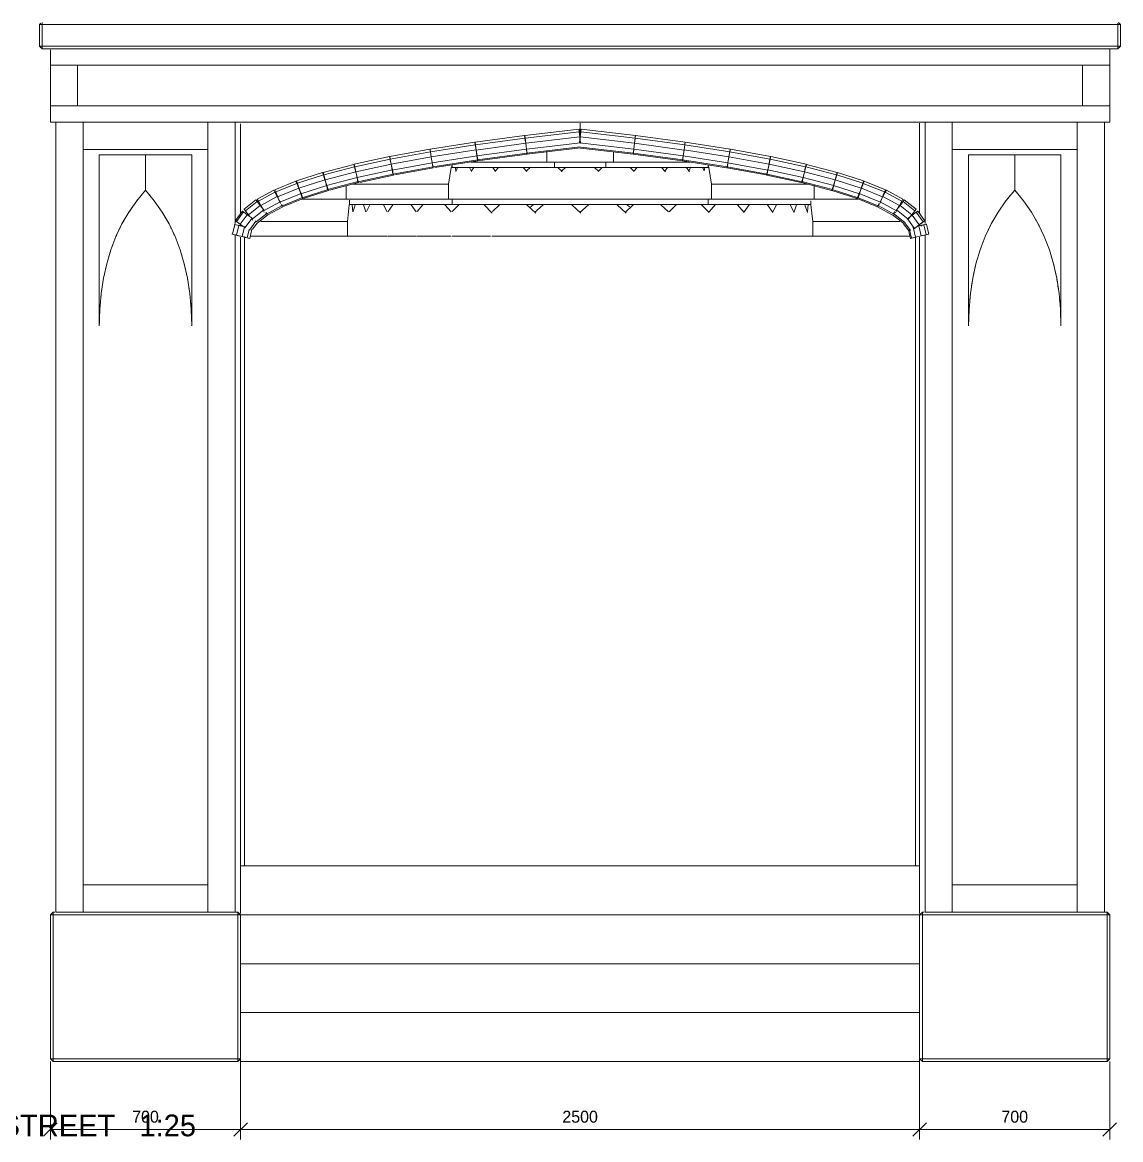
# Model space of a CAD drawing. Header units: metres. Extents: x 10 to 831, y 10 to 584.
# Drawn here: x 97.9 to 259.6, y 252.5 to 417 of the extents above; entities that cross this region are included whole.
import ezdxf
from ezdxf.enums import TextEntityAlignment as Align

# ---------------------------------------------------------------- set-up
doc = ezdxf.new("R2010")
doc.units = ezdxf.units.M
for name, color, linetype, lineweight in [('DIM', 1, 'Continuous', 13), ('TXT', 7, 'Continuous', 18), ('VIS', 8, 'Continuous', 13)]:
    doc.layers.add(name, color=color, linetype=linetype, lineweight=lineweight)

msp = doc.modelspace()

# ---------------------------------------------------------------- linework, layer by layer
at = {"layer": 'DIM'}
for p, q in [((102, 264), (102, 252.5)), ((130, 264), (130, 252.5)), ((130, 264), (130, 252.5)), ((230, 264), (230, 252.5)), ((230, 264), (230, 252.5)), ((258, 264), (258, 252.5)), ((101, 253), (103, 255)), ((102, 254), (130, 254)), ((129, 253), (131, 255)), ((129, 253), (131, 255)), ((130, 254), (230, 254)), ((229, 253), (231, 255)), ((229, 253), (231, 255)), ((230, 254), (258, 254)), ((257, 253), (259, 255))]:
    msp.add_line(p, q, dxfattribs=at)
at = {"layer": 'VIS'}
for p, q in [((100.6, 416.92), (100.4, 416.72)), ((100.4, 416.72), (100.8, 416.72)), ((100.4, 416.72), (100.4, 413.52)), ((100.8, 416.72), (100.8, 417.02)), ((100.8, 416.72), (259.2, 416.72)), ((100.8, 413.52), (100.8, 416.72)), ((259.2, 416.92), (259.2, 416.72)), ((259.2, 416.72), (259.6, 416.72)), ((259.2, 416.72), (259.2, 413.52)), ((259.6, 416.72), (259.3, 417.02)), ((259.4, 416.92), (259.6, 416.72)), ((259.6, 416.72), (259.5, 416.72)), ((259.6, 416.72), (259.6, 416.72)), ((259.6, 413.52), (259.6, 416.72)), ((259.6, 416.72), (259.6, 413.52)), ((100.8, 413.52), (100.4, 413.52)), ((100.4, 413.52), (100.8, 413.12)), ((100.4, 413.52), (100.4, 413.52)), ((100.8, 413.12), (100.8, 413.52)), ((259.2, 413.52), (100.8, 413.52)), ((100.8, 413.12), (259.2, 413.12)), ((102, 410.72), (102, 412.9868)), ((258, 402.32), (258, 412.9972)), ((258, 402.32), (258, 412.9972)), ((258, 410.72), (258, 412.9868)), ((258, 410.72), (258, 412.9868)), ((259.2, 413.12), (259.6, 413.52)), ((259.6, 413.52), (259.2, 413.52)), ((259.2, 413.52), (259.2, 413.12)), ((259.2, 413.12), (259.2, 413.12)), ((259.6, 413.52), (259.3, 413.22)), ((259.6, 413.52), (259.6, 413.52)), ((258, 410.72), (102, 410.72)), ((102, 410.72), (102, 410.72)), ((102, 410.72), (106, 410.72)), ((102, 404.72), (102, 410.72)), ((106, 410.72), (254, 410.72)), ((106, 404.72), (106, 410.72)), ((106, 410.72), (106, 410.72)), ((106, 404.72), (106, 410.72)), ((254, 410.72), (254, 410.72)), ((254, 404.72), (254, 410.72)), ((254, 410.72), (258, 410.72)), ((254, 404.72), (254, 410.72)), ((258, 410.72), (257.8752, 410.72)), ((258, 410.72), (258, 410.72)), ((258, 410.72), (258, 410.72)), ((258, 404.72), (258, 410.72)), ((258, 404.72), (258, 410.72)), ((102, 404.72), (258, 404.72)), ((102, 402.32), (102, 404.72)), ((106, 404.72), (102, 404.72)), ((102, 404.72), (102, 404.72)), ((254, 404.72), (106, 404.72)), ((106, 404.72), (106, 404.72)), ((258, 404.72), (254, 404.72)), ((254, 404.72), (254, 404.72)), ((258, 404.72), (257.8804, 404.72)), ((258, 404.72), (258, 404.72)), ((258, 402.32), (258, 404.72)), ((258, 402.32), (258, 404.72)), ((258, 404.72), (258, 404.72)), ((258, 402.32), (102, 402.32)), ((102, 402.32), (102, 402.32)), ((102.8, 286), (102.8, 402.2)), ((106.8, 286), (106.8, 402.2)), ((106.8, 398.32), (106.8, 402.1952)), ((125.2, 286), (125.2, 402.2)), ((125.2, 398.32), (125.2, 402.1952)), ((129.2, 387.4196), (129.2, 402.2)), ((129.2, 387.4196), (129.2, 402.2)), ((129.2, 387.4196), (129.2, 402.2)), ((129.2, 387.4196), (129.2, 402.2)), ((130, 402.0764), (130, 388.8068)), ((180, 400.1868), (180, 402.1868)), ((180, 402.0532), (180, 400.0532)), ((230, 388.9288), (230, 402.1984)), ((230, 388.9288), (230, 402.1984)), ((230, 388.9288), (230, 402.1984)), ((230, 402.0764), (230, 388.8068)), ((230.8, 387.4196), (230.8, 402.2)), ((234.8, 286), (234.8, 402.2)), ((234.8, 398.32), (234.8, 402.1952)), ((253.2, 286), (253.2, 402.2)), ((253.2, 398.32), (253.2, 402.1952)), ((257.2, 286.2404), (257.2, 402.2)), ((257.2, 286.2404), (257.2, 402.2)), ((257.2, 286), (257.2, 402.2)), ((257.2, 286.2404), (257.2, 402.2)), ((258, 402.32), (257.8804, 402.32)), ((258, 402.32), (258, 402.32)), ((258, 402.32), (258, 402.32)), ((164.5372, 399.3712), (171.8288, 400.3552)), ((171.8808, 399.9696), (164.5892, 398.9856)), ((171.8288, 400.3552), (171.8808, 399.9696)), ((171.8804, 399.9728), (171.8288, 400.3552)), ((171.8528, 400.358), (179.8388, 401.294)), ((171.8984, 399.9704), (171.8528, 400.358)), ((171.8528, 400.358), (171.8608, 400.2896)), ((171.8808, 399.9696), (171.9836, 399.2072)), ((179.8844, 400.9064), (171.8984, 399.9704)), ((171.988, 399.2064), (171.8984, 399.9704)), ((171.988, 399.2064), (179.974, 400.1424)), ((179.8388, 401.294), (179.8844, 400.9064)), ((179.974, 400.1424), (179.8388, 401.294)), ((179.8652, 401.0716), (179.8388, 401.294)), ((179.8844, 400.9064), (179.974, 400.1424)), ((179.9172, 400.6272), (179.904, 400.7384)), ((179.9264, 399.2928), (180.026, 400.1424)), ((179.974, 400.1424), (180.0736, 399.2928)), ((180.026, 400.1424), (180.0156, 400.0536)), ((180.026, 400.1424), (180.1156, 400.9064)), ((180.026, 400.1424), (188.012, 399.2064)), ((180.0316, 400.1892), (180.042, 400.2788)), ((180.09, 400.6868), (180.1156, 400.9064)), ((180.0904, 400.692), (180.1156, 400.9064)), ((180.0944, 400.7272), (180.1156, 400.9064)), ((180.1156, 400.9064), (180.1612, 401.294)), ((188.1016, 399.9704), (180.1156, 400.9064)), ((180.1612, 401.294), (180.1584, 401.2712)), ((180.1612, 401.294), (188.1472, 400.358)), ((188.1016, 399.9704), (188.012, 399.2064)), ((188.016, 399.2072), (188.1192, 399.9696)), ((188.0896, 399.7496), (188.0968, 399.8048)), ((188.1472, 400.358), (188.1016, 399.9704)), ((188.1192, 399.9696), (188.1712, 400.3552)), ((195.4108, 398.9856), (188.1192, 399.9696)), ((188.1264, 400.1808), (188.1472, 400.358)), ((188.1324, 400.2336), (188.1472, 400.358)), ((188.1416, 400.3124), (188.1472, 400.358)), ((188.1712, 400.3552), (188.168, 400.3324)), ((188.1712, 400.3552), (195.4628, 399.3712)), ((125.2, 398.32), (106.8, 398.32)), ((106.8, 398.32), (106.8, 398.32)), ((106.8, 290.24), (106.8, 398.2)), ((151.9732, 397.25), (157.8756, 398.33)), ((157.8756, 398.33), (157.9452, 397.9496)), ((157.8844, 398.2832), (157.8756, 398.33)), ((157.9112, 398.3356), (164.5084, 399.3676)), ((157.9712, 397.952), (157.9112, 398.3356)), ((157.9112, 398.3356), (157.9148, 398.3124)), ((157.9112, 398.3356), (157.9856, 397.8592)), ((164.5684, 398.984), (157.9712, 397.952)), ((158.0896, 397.1928), (164.6872, 398.2248)), ((164.5084, 399.3676), (164.5684, 398.984)), ((164.5892, 398.9856), (164.5372, 399.3712)), ((164.5372, 399.3712), (164.5464, 399.3024)), ((164.5684, 398.984), (164.6872, 398.2248)), ((164.692, 398.2232), (164.5892, 398.9856)), ((164.6872, 398.2248), (164.8192, 397.3796)), ((164.692, 398.2232), (171.9836, 399.2072)), ((164.8064, 397.3756), (164.692, 398.2232)), ((164.8064, 397.3756), (172.098, 398.3596)), ((171.9836, 399.2072), (171.9192, 399.6856)), ((171.9836, 399.2072), (172.098, 398.3596)), ((172.0872, 398.3568), (171.988, 399.2064)), ((172.0872, 398.3568), (180.0736, 399.2928)), ((172.1588, 397.7472), (172.0872, 398.3568)), ((172.098, 398.3596), (172.1804, 397.7508)), ((172.1588, 397.7472), (180.024, 398.6692)), ((172.1748, 397.61), (180.04, 398.5316)), ((179.9264, 399.2928), (179.9192, 399.2308)), ((179.9264, 399.2928), (187.9124, 398.3568)), ((180.0736, 399.2928), (180.0604, 399.404)), ((180.0736, 399.2928), (180.0852, 399.1912)), ((180.0808, 398.5176), (187.8252, 397.61)), ((180.0972, 398.6548), (187.8412, 397.7472)), ((187.8196, 397.7508), (187.902, 398.3596)), ((187.9124, 398.3568), (187.8412, 397.7472)), ((187.902, 398.3596), (187.8936, 398.2976)), ((187.902, 398.3596), (188.016, 399.2072)), ((187.902, 398.3596), (195.1936, 397.3756)), ((188.012, 399.2064), (187.9124, 398.3568)), ((188.016, 399.2072), (195.308, 398.2232)), ((195.1808, 397.3796), (195.3128, 398.2248)), ((195.308, 398.2232), (195.1936, 397.3756)), ((195.308, 398.2232), (195.2856, 398.0584)), ((195.3128, 398.2248), (195.3044, 398.1696)), ((195.4108, 398.9856), (195.308, 398.2232)), ((195.3128, 398.2248), (195.4316, 398.984)), ((195.3128, 398.2248), (201.91, 397.1928)), ((195.4628, 399.3712), (195.4108, 398.9856)), ((195.4316, 398.984), (195.4916, 399.3676)), ((202.0288, 397.952), (195.4316, 398.984)), ((195.4388, 399.194), (195.4628, 399.3712)), ((195.446, 399.2468), (195.4628, 399.3712)), ((195.4564, 399.3252), (195.4628, 399.3712)), ((195.4916, 399.3676), (195.478, 399.2788)), ((195.4916, 399.3676), (195.488, 399.3444)), ((195.4916, 399.3676), (202.0888, 398.3356)), ((202.0888, 398.3356), (202.0288, 397.952)), ((202.0544, 397.9496), (202.124, 398.33)), ((202.124, 398.33), (202.108, 398.2416)), ((202.124, 398.33), (202.1112, 398.26)), ((202.124, 398.33), (208.0268, 397.25)), ((253.2, 398.32), (234.8, 398.32)), ((234.8, 398.32), (234.8, 398.32)), ((234.8, 290.24), (234.8, 398.2)), ((109.2, 397.52), (109.2, 372.32)), ((116, 397.52), (109.2, 397.52)), ((110.1712, 397.52), (115.8784, 397.52)), ((116, 392.32), (116, 397.52)), ((122.8, 397.52), (116, 397.52)), ((116, 397.52), (116, 392.32)), ((116.9712, 397.52), (122.8, 397.52)), ((122.8, 397.52), (122.8, 372.32)), ((122.8, 372.32), (122.8, 397.52)), ((122.8, 397.52), (122.8, 397.52)), ((146.7208, 396.1136), (151.9288, 397.242)), ((152.0104, 396.8664), (146.802, 395.7384)), ((151.9288, 397.242), (152.0104, 396.8664)), ((151.9696, 397.0544), (151.9288, 397.242)), ((151.9764, 397.024), (151.9288, 397.242)), ((152.0424, 396.8696), (151.9732, 397.25)), ((151.9732, 397.25), (151.9772, 397.2264)), ((152.0104, 396.8664), (152.1724, 396.1176)), ((152.0912, 396.4924), (152.0304, 396.7732)), ((157.9452, 397.9496), (152.0424, 396.8696)), ((152.1808, 396.1148), (152.0424, 396.8696)), ((152.0704, 396.588), (152.0468, 396.6972)), ((152.1336, 396.3712), (152.0736, 396.7008)), ((152.0996, 396.5588), (152.1164, 396.4668)), ((152.1808, 396.1148), (158.0836, 397.1948)), ((157.9564, 397.8904), (157.936, 398.0004)), ((157.9452, 397.9496), (158.0836, 397.1948)), ((158.0896, 397.1928), (157.9712, 397.952)), ((158.0304, 397.5736), (158.0896, 397.1928)), ((158.0836, 397.1948), (158.2376, 396.3528)), ((158.222, 396.3476), (158.0896, 397.1928)), ((158.222, 396.3476), (164.8192, 397.3796)), ((158.3172, 395.7396), (164.9144, 396.7712)), ((158.5832, 395.6388), (164.936, 396.6324)), ((164.7152, 398.0512), (164.7268, 397.9668)), ((164.8192, 397.3796), (164.802, 397.49)), ((164.8888, 396.7668), (164.8064, 397.3756)), ((164.8192, 397.3796), (164.9144, 396.7712)), ((164.8888, 396.7668), (164.8772, 396.8512)), ((164.8888, 396.7668), (172.1804, 397.7508)), ((164.9072, 396.6288), (164.8888, 396.7668)), ((164.9072, 396.6288), (172.1988, 397.6128)), ((164.9144, 396.7712), (164.936, 396.6324)), ((164.936, 396.6324), (164.926, 396.6964)), ((172.1588, 397.7472), (172.1488, 397.832)), ((172.1748, 397.61), (172.1588, 397.7472)), ((172.1804, 397.7508), (172.1988, 397.6128)), ((172.1988, 397.6128), (172.1904, 397.6768)), ((175.0784, 396.4532), (175.0784, 398.0324)), ((184.9216, 397.9112), (184.9216, 396.4532)), ((187.8012, 397.6128), (187.8196, 397.7508)), ((187.8012, 397.6128), (187.8156, 397.72)), ((187.8012, 397.6128), (195.0928, 396.6288)), ((187.8196, 397.7508), (195.1112, 396.7668)), ((187.8412, 397.7472), (187.8252, 397.61)), ((187.8252, 397.61), (187.8328, 397.6744)), ((187.8412, 397.7472), (187.8556, 397.8688)), ((195.064, 396.6324), (195.0856, 396.7712)), ((195.064, 396.6324), (201.5388, 395.6196)), ((195.0856, 396.7712), (195.1808, 397.3796)), ((195.0856, 396.7712), (201.6828, 395.7396)), ((195.1112, 396.7668), (195.0928, 396.6288)), ((195.0928, 396.6288), (195.1012, 396.6928)), ((195.1936, 397.3756), (195.1112, 396.7668)), ((195.1112, 396.7668), (195.1276, 396.888)), ((195.1808, 397.3796), (201.778, 396.3476)), ((195.2784, 398.0048), (195.27, 397.95)), ((201.7624, 396.3528), (201.9164, 397.1948)), ((201.91, 397.1928), (201.778, 396.3476)), ((201.91, 397.1928), (201.8844, 397.028)), ((202.0288, 397.952), (201.91, 397.1928)), ((201.9164, 397.1948), (202.0544, 397.9496)), ((201.9164, 397.1948), (207.8192, 396.1148)), ((202.0288, 397.952), (202.0032, 397.7872)), ((207.9572, 396.8696), (202.0544, 397.9496)), ((207.794, 395.9772), (207.9572, 396.8696)), ((207.9572, 396.8696), (207.8192, 396.1148)), ((207.8276, 396.1176), (207.9896, 396.8664)), ((208.0268, 397.25), (207.9572, 396.8696)), ((207.9896, 396.8664), (208.0708, 397.242)), ((213.198, 395.7384), (207.9896, 396.8664)), ((208.0708, 397.242), (208.066, 397.218)), ((208.0708, 397.242), (213.2792, 396.1136)), ((237.2, 397.52), (237.2, 372.32)), ((244, 397.52), (237.2, 397.52)), ((238.1716, 397.52), (243.8784, 397.52)), ((244, 392.32), (244, 397.52)), ((250.8, 397.52), (244, 397.52)), ((244, 397.52), (244, 392.32)), ((244.9716, 397.52), (250.8, 397.52)), ((250.8, 397.52), (250.8, 372.32)), ((250.8, 372.32), (250.8, 397.52)), ((250.8, 397.52), (250.8, 397.52)), ((138.2572, 393.6816), (142.0764, 394.9056)), ((142.0764, 394.9056), (142.1904, 394.5496)), ((142.0924, 394.856), (142.0764, 394.9056)), ((142.1504, 394.9252), (146.6644, 396.1012)), ((142.2464, 394.5576), (142.1504, 394.9252)), ((142.1504, 394.9252), (142.1692, 394.8532)), ((146.7604, 395.7336), (142.2464, 394.5576)), ((142.4392, 393.818), (146.9528, 394.994)), ((146.6644, 396.1012), (146.7604, 395.7336)), ((146.7204, 395.8864), (146.6644, 396.1012)), ((146.802, 395.7384), (146.7208, 396.1136)), ((146.7208, 396.1136), (146.736, 396.0428)), ((146.7208, 396.1136), (146.7408, 396.02)), ((146.7604, 395.7336), (146.9528, 394.994)), ((146.964, 394.9896), (146.802, 395.7384)), ((146.8324, 395.456), (146.8044, 395.5636)), ((146.8424, 395.5516), (146.964, 394.9896)), ((146.8696, 395.4264), (146.968, 394.9716)), ((146.9448, 395.0256), (146.9168, 395.1332)), ((146.9528, 394.994), (147.1688, 394.1648)), ((146.964, 394.9896), (152.1724, 396.1176)), ((147.1452, 394.1528), (146.964, 394.9896)), ((147.1452, 394.1528), (152.3536, 395.2808)), ((152.1172, 396.3724), (152.1372, 396.2812)), ((152.1724, 396.1176), (152.1524, 396.2112)), ((152.1724, 396.1176), (152.3536, 395.2808)), ((152.3348, 395.2728), (152.1808, 396.1148)), ((152.3348, 395.2728), (152.3148, 395.3828)), ((152.3536, 395.2808), (152.33, 395.3896)), ((152.3348, 395.2728), (158.2376, 396.3528)), ((152.4456, 394.666), (152.3348, 395.2728)), ((152.3536, 395.2808), (152.4848, 394.676)), ((152.4456, 394.666), (158.3484, 395.746)), ((152.7076, 394.5692), (158.374, 395.606)), ((158.2376, 396.3528), (158.2176, 396.4628)), ((158.3172, 395.7396), (158.222, 396.3476)), ((158.2376, 396.3528), (158.3484, 395.746)), ((158.3316, 395.6468), (158.3172, 395.7396)), ((158.3484, 395.746), (158.3284, 395.8572)), ((158.3484, 395.746), (158.374, 395.606)), ((158.374, 395.606), (158.354, 395.716)), ((158.374, 395.606), (158.3624, 395.6696)), ((160.6372, 393.1732), (161.024, 395.6332)), ((161.024, 395.6332), (161.142, 395.9524)), ((161.136, 395.6532), (161.136, 396.0532)), ((176.224, 395.6532), (161.136, 395.6532)), ((161.136, 395.6532), (161.148, 395.6532)), ((161.632, 395.6332), (161.7224, 395.0592)), ((161.7276, 395.1412), (161.9532, 395.6332)), ((161.9532, 395.6332), (162.0028, 395.6788)), ((163.728, 395.6332), (163.9916, 395.0592)), ((163.9132, 396.4532), (175.0784, 396.4532)), ((163.9888, 395.1412), (164.3448, 395.6332)), ((164.3448, 395.6332), (164.4224, 395.6788)), ((167.1424, 395.6332), (167.5576, 395.0592)), ((167.5468, 395.1412), (168.0044, 395.6332)), ((168.0044, 395.6332), (168.1044, 395.6788)), ((171.5984, 395.6332), (172.132, 395.0592)), ((172.114, 395.1412), (172.636, 395.6332)), ((172.636, 395.6332), (172.7496, 395.6788)), ((176.1704, 396.4532), (175.0784, 396.4532)), ((176.224, 396.4532), (176.2964, 396.4532)), ((176.224, 395.6532), (176.224, 396.4532)), ((176.2964, 395.6532), (176.224, 395.6532)), ((176.292, 396.4532), (176.2616, 396.4532)), ((176.2964, 396.4532), (176.5116, 396.4532)), ((176.5116, 395.6532), (176.2964, 395.6532)), ((176.5116, 396.4532), (176.8604, 396.4532)), ((176.8604, 395.6532), (176.5116, 395.6532)), ((176.7348, 395.6332), (177.3436, 395.0592)), ((176.8604, 396.4532), (177.33, 396.4532)), ((177.33, 395.6532), (176.8604, 395.6532)), ((177.32, 395.1412), (177.2296, 395.0592)), ((177.32, 395.1412), (177.864, 395.6332)), ((177.33, 396.4532), (177.902, 396.4532)), ((177.902, 395.6532), (177.33, 395.6532)), ((177.6828, 395.4692), (177.592, 395.3872)), ((177.8968, 396.4532), (177.8156, 396.4532)), ((177.864, 395.6332), (177.9824, 395.6788)), ((177.902, 396.4532), (178.5548, 396.4532)), ((178.5548, 395.6532), (177.902, 395.6532)), ((178.5548, 396.4532), (179.2632, 396.4532)), ((179.2632, 395.6532), (178.5548, 395.6532)), ((179.2632, 396.4532), (180, 396.4532)), ((180, 395.6532), (179.2632, 395.6532)), ((179.9284, 396.4532), (179.5888, 396.4532)), ((180.5016, 396.4532), (179.9072, 396.4532)), ((180, 396.4532), (180.7368, 396.4532)), ((180.7368, 395.6532), (180, 395.6532)), ((180.7368, 396.4532), (181.4448, 396.4532)), ((181.4448, 395.6532), (180.7368, 395.6532)), ((181.4528, 396.4532), (181.334, 396.4532)), ((181.4448, 396.4532), (182.098, 396.4532)), ((182.098, 395.6532), (181.4448, 395.6532)), ((182.136, 395.6332), (182.0176, 395.6788)), ((182.098, 396.4532), (182.67, 396.4532)), ((182.67, 395.6532), (182.098, 395.6532)), ((182.3172, 395.4692), (182.136, 395.6332)), ((182.136, 395.6332), (182.7704, 395.0592)), ((182.6796, 395.1412), (182.5892, 395.2232)), ((182.67, 396.4532), (183.1396, 396.4532)), ((183.1396, 395.6532), (182.67, 395.6532)), ((182.7432, 395.1412), (183.2652, 395.6332)), ((183.1396, 396.4532), (183.4884, 396.4532)), ((183.4884, 395.6532), (183.1396, 395.6532)), ((183.2652, 395.6332), (183.3788, 395.6788)), ((183.52, 396.4532), (183.488, 396.4532)), ((183.4884, 396.4532), (183.7036, 396.4532)), ((183.7036, 395.6532), (183.4884, 395.6532)), ((183.7036, 396.4532), (183.776, 396.4532)), ((183.776, 395.6532), (183.7036, 395.6532)), ((183.776, 396.4532), (183.8956, 396.4532)), ((183.776, 395.6532), (183.776, 396.4532)), ((198.864, 395.6532), (183.776, 395.6532)), ((184.9216, 396.4532), (183.934, 396.4532)), ((184.9216, 396.4532), (196.138, 396.4532)), ((187.364, 395.6332), (187.9728, 395.0592)), ((187.9116, 395.106), (188.4016, 395.6332)), ((188.4016, 395.6332), (188.5016, 395.6788)), ((191.9956, 395.6332), (192.5672, 395.0184)), ((192.476, 395.106), (192.8576, 395.6332)), ((192.8576, 395.6332), (192.9352, 395.6788)), ((195.6552, 395.6332), (196.1004, 395.0184)), ((196.03, 395.106), (196.272, 395.6332)), ((196.272, 395.6332), (196.3212, 395.6788)), ((198.0468, 395.6332), (198.2484, 395.194)), ((198.2908, 395.1412), (198.368, 395.6332)), ((198.368, 395.6332), (198.3848, 395.6788)), ((198.864, 395.92), (198.864, 395.6532)), ((198.8748, 395.9068), (198.976, 395.6332)), ((198.976, 395.6332), (199.3628, 393.1732)), ((201.6256, 395.606), (201.6516, 395.746)), ((201.6256, 395.606), (201.642, 395.6944)), ((201.6256, 395.606), (207.4104, 394.5476)), ((201.6516, 395.746), (201.7624, 396.3528)), ((201.6516, 395.746), (207.5544, 394.666)), ((201.6828, 395.7396), (201.6648, 395.6236)), ((201.778, 396.3476), (201.6828, 395.7396)), ((201.7624, 396.3528), (207.6652, 395.2728)), ((207.5152, 394.676), (207.6464, 395.2808)), ((207.6652, 395.2728), (207.5544, 394.666)), ((207.6464, 395.2808), (207.6328, 395.2188)), ((207.6464, 395.2808), (207.8276, 396.1176)), ((207.6464, 395.2808), (212.8544, 394.1528)), ((207.8192, 396.1148), (207.6652, 395.2728)), ((207.8276, 396.1176), (207.7916, 395.9528)), ((207.8276, 396.1176), (213.0356, 394.9896)), ((212.8312, 394.1648), (213.0468, 394.994)), ((213.0356, 394.9896), (212.8544, 394.1528)), ((212.9976, 394.8136), (213.0356, 394.9896)), ((213.198, 395.7384), (213.0356, 394.9896)), ((213.0468, 394.994), (213.2396, 395.7336)), ((213.0468, 394.994), (217.5608, 393.818)), ((213.0824, 395.13), (213.098, 395.1904)), ((213.1504, 395.5188), (213.1148, 395.354)), ((213.1452, 395.3712), (213.1924, 395.5524)), ((213.198, 395.7384), (213.186, 395.6836)), ((213.2792, 396.1136), (213.198, 395.7384)), ((213.2396, 395.7336), (213.3356, 396.1012)), ((217.7536, 394.5576), (213.2396, 395.7336)), ((213.2412, 395.938), (213.2792, 396.1136)), ((213.3356, 396.1012), (213.2672, 395.8388)), ((213.2692, 396.0664), (213.2792, 396.1136)), ((213.3356, 396.1012), (213.3292, 396.0772)), ((213.3356, 396.1012), (217.8496, 394.9252)), ((217.8496, 394.9252), (217.7536, 394.5576)), ((217.8092, 394.5496), (217.9236, 394.9056)), ((217.9236, 394.9056), (217.9156, 394.8808)), ((217.9236, 394.9056), (221.7428, 393.6816)), ((135.0316, 392.3756), (138.1564, 393.6476)), ((138.2932, 393.3112), (135.1684, 392.0392)), ((138.1564, 393.6476), (138.2932, 393.3112)), ((138.3712, 393.3256), (138.2572, 393.6816)), ((138.2572, 393.6816), (138.2808, 393.6072)), ((138.2932, 393.3112), (138.578, 392.6116)), ((138.578, 392.6116), (138.332, 393.216)), ((142.1904, 394.5496), (138.3712, 393.3256)), ((138.6036, 392.6008), (138.3712, 393.3256)), ((138.6036, 392.6008), (142.4228, 393.8248)), ((142.2496, 394.3652), (142.1632, 394.6352)), ((142.1904, 394.5496), (142.4228, 393.8248)), ((142.2628, 394.4952), (142.2344, 394.6028)), ((142.2792, 394.2728), (142.2452, 394.3784)), ((142.4392, 393.818), (142.2464, 394.5576)), ((142.4228, 393.8248), (142.3364, 394.0948)), ((142.3748, 394.0648), (142.3468, 394.1724)), ((142.4228, 393.8248), (142.6844, 393.008)), ((142.6552, 392.9888), (142.4392, 393.818)), ((142.4868, 393.6344), (142.4588, 393.742)), ((142.6552, 392.9888), (147.1688, 394.1648)), ((142.8116, 392.3872), (147.3256, 393.5632)), ((143.0872, 392.3044), (147.3632, 393.4188)), ((147.1688, 394.1648), (147.1408, 394.2724)), ((147.2764, 393.548), (147.1452, 394.1528)), ((147.1688, 394.1648), (147.3256, 393.5632)), ((147.2764, 393.548), (152.4848, 394.676)), ((147.2864, 393.5008), (147.2764, 393.548)), ((147.3256, 393.5632), (147.332, 393.5392)), ((147.3632, 393.4188), (147.3352, 393.5264)), ((147.3632, 393.4188), (147.3472, 393.48)), ((147.3508, 393.4668), (147.3632, 393.4188)), ((147.544, 393.4576), (152.5152, 394.5344)), ((152.4628, 394.5728), (152.4456, 394.666)), ((152.4848, 394.676), (152.4608, 394.7864)), ((152.4848, 394.676), (152.5152, 394.5344)), ((152.5152, 394.5344), (152.502, 394.5968)), ((207.4844, 394.5344), (207.5152, 394.676)), ((207.4844, 394.5344), (207.5036, 394.622)), ((207.4844, 394.5344), (212.5744, 393.432)), ((207.5152, 394.676), (212.7236, 393.548)), ((207.5544, 394.666), (207.5328, 394.5496)), ((212.6368, 393.4188), (212.6556, 393.4908)), ((212.6368, 393.4188), (217.0316, 392.2736)), ((212.6744, 393.5632), (212.8312, 394.1648)), ((212.6744, 393.5632), (217.188, 392.3872)), ((212.7236, 393.548), (212.7084, 393.4772)), ((212.8544, 394.1528), (212.7236, 393.548)), ((212.8312, 394.1648), (217.3448, 392.9888)), ((217.3152, 393.008), (217.5772, 393.8248)), ((217.5608, 393.818), (217.3448, 392.9888)), ((217.5772, 393.8248), (217.5192, 393.6436)), ((217.7536, 394.5576), (217.5608, 393.818)), ((217.5772, 393.8248), (217.8092, 394.5496)), ((217.5772, 393.8248), (221.3964, 392.6008)), ((217.616, 393.9464), (217.6352, 394.0068)), ((217.6932, 394.1876), (217.7128, 394.248)), ((217.7708, 394.4288), (217.8092, 394.5496)), ((221.6288, 393.3256), (217.8092, 394.5496)), ((221.6288, 393.3256), (221.3964, 392.6008)), ((221.422, 392.6116), (221.7068, 393.3112)), ((221.5108, 392.83), (221.7068, 393.3112)), ((221.566, 392.9652), (221.7068, 393.3112)), ((221.5728, 393.15), (221.6288, 393.3256)), ((221.7428, 393.6816), (221.6288, 393.3256)), ((221.7068, 393.3112), (221.8436, 393.6476)), ((224.8316, 392.0392), (221.7068, 393.3112)), ((221.7272, 393.632), (221.7428, 393.6816)), ((221.8436, 393.6476), (221.812, 393.5696)), ((221.8436, 393.6476), (224.9684, 392.3756)), ((114.708, 390.752), (116, 392.32)), ((115.6768, 391.928), (115.5964, 391.83)), ((116, 392.32), (117.292, 390.752)), ((116.3228, 391.928), (116.242, 392.026)), ((116.8076, 391.34), (116.5652, 391.634)), ((132.4596, 390.9932), (134.8904, 392.3132)), ((135.0536, 392.012), (132.6232, 390.692)), ((134.8904, 392.3132), (135.0536, 392.012)), ((134.9204, 392.2572), (134.8904, 392.3132)), ((135.0968, 391.9328), (134.8904, 392.3132)), ((135.1684, 392.0392), (135.0316, 392.3756)), ((135.0316, 392.3756), (135.0632, 392.2976)), ((135.0316, 392.3756), (135.0664, 392.2892)), ((135.0536, 392.012), (135.4088, 391.3584)), ((135.4088, 391.3584), (135.1064, 391.9152)), ((135.4532, 391.3396), (135.1684, 392.0392)), ((135.4532, 391.3396), (138.578, 392.6116)), ((135.7768, 390.544), (138.902, 391.816)), ((138.578, 392.6116), (138.902, 391.816)), ((138.5848, 392.6584), (138.6688, 392.396)), ((138.8652, 391.784), (138.6036, 392.6008)), ((138.902, 391.816), (138.8604, 391.9176)), ((138.8652, 391.784), (142.6844, 393.008)), ((139.0564, 391.1872), (138.8652, 391.784)), ((138.902, 391.816), (139.1412, 391.228)), ((139.0564, 391.1872), (142.8756, 392.4112)), ((139.3428, 391.1148), (142.9236, 392.2624)), ((142.6552, 392.9888), (142.6268, 393.0964)), ((142.6844, 393.008), (142.6508, 393.1132)), ((142.8116, 392.3872), (142.6552, 392.9888)), ((142.6844, 393.008), (142.8756, 392.4112)), ((142.8244, 392.3388), (142.8116, 392.3872)), ((142.8756, 392.4112), (142.8836, 392.3864)), ((142.9236, 392.2624), (142.8896, 392.368)), ((142.9236, 392.2624), (142.9044, 392.322)), ((142.9076, 392.312), (142.9236, 392.2624)), ((145.5444, 392.9304), (145.5444, 390.9868)), ((146.518, 393.1732), (160.6372, 393.1732)), ((160.6372, 390.9868), (160.6372, 393.1732)), ((199.3628, 393.1732), (199.3628, 390.9868)), ((213.5124, 393.1732), (199.3628, 393.1732)), ((214.4556, 390.9868), (214.4556, 393.052)), ((217.0764, 392.2624), (217.1004, 392.3368)), ((217.0764, 392.2624), (220.7764, 391.0768)), ((217.124, 392.4112), (217.3152, 393.008)), ((217.124, 392.4112), (220.9436, 391.1872)), ((217.188, 392.3872), (217.1692, 392.3148)), ((217.3448, 392.9888), (217.188, 392.3872)), ((217.3152, 393.008), (217.2956, 392.946)), ((217.3152, 393.008), (221.1348, 391.784)), ((220.8588, 391.228), (221.098, 391.816)), ((221.1348, 391.784), (220.9436, 391.1872)), ((221.098, 391.816), (221.0728, 391.754)), ((221.098, 391.816), (221.422, 392.6116)), ((221.098, 391.816), (224.2228, 390.544)), ((221.1348, 391.784), (221.1148, 391.722)), ((221.3964, 392.6008), (221.1348, 391.784)), ((221.404, 392.6232), (221.4884, 392.8868)), ((221.422, 392.6116), (224.5468, 391.3396)), ((224.4796, 391.1744), (224.6556, 391.6068)), ((224.8316, 392.0392), (224.5468, 391.3396)), ((224.5912, 391.3584), (224.9464, 392.012)), ((224.8316, 392.0392), (224.8072, 391.9792)), ((224.9684, 392.3756), (224.8316, 392.0392)), ((224.9464, 392.012), (225.1096, 392.3132)), ((227.3768, 390.692), (224.9464, 392.012)), ((225.0428, 392.19), (225.1096, 392.3132)), ((225.1096, 392.3132), (225.0944, 392.2852)), ((225.1096, 392.3132), (227.5404, 390.9932)), ((242.708, 390.752), (244, 392.32)), ((244, 392.32), (245.292, 390.752)), ((244.4844, 391.732), (244.2424, 392.026)), ((113.552, 389.088), (114.708, 390.752)), ((114.13, 389.92), (113.6244, 389.192)), ((114.8696, 390.948), (114.7888, 390.85)), ((115.354, 391.536), (115.1116, 391.242)), ((117.1304, 390.948), (117.0496, 391.046)), ((117.292, 390.752), (118.448, 389.088)), ((130.5228, 389.4988), (132.2592, 390.8668)), ((132.4436, 390.6328), (130.7076, 389.2648)), ((131.152, 388.7004), (132.8884, 390.0684)), ((132.2592, 390.8668), (132.4436, 390.6328)), ((132.6784, 390.3344), (132.4164, 390.6672)), ((132.4436, 390.6328), (132.8884, 390.0684)), ((132.6232, 390.692), (132.4596, 390.9932)), ((132.4596, 390.9932), (132.4748, 390.9652)), ((132.4596, 390.9932), (132.5892, 390.7544)), ((132.978, 390.0384), (132.6232, 390.692)), ((132.8052, 390.3564), (132.8484, 390.2768)), ((132.8884, 390.0684), (132.836, 390.1348)), ((132.8884, 390.0684), (133.4236, 389.3892)), ((132.97, 390.0536), (133.0956, 389.822)), ((132.978, 390.0384), (135.4088, 391.3584)), ((133.1152, 389.786), (132.978, 390.0384)), ((133.3892, 389.2812), (135.82, 390.6012)), ((133.6996, 388.71), (136.13, 390.03)), ((135.51, 391.172), (135.3552, 391.4572)), ((135.3676, 391.5496), (135.47, 391.298)), ((135.5136, 391.1908), (135.388, 391.4996)), ((135.4088, 391.3584), (135.82, 390.6012)), ((135.7768, 390.544), (135.4532, 391.3396)), ((135.82, 390.6012), (135.7684, 390.6964)), ((135.8568, 390.348), (135.7768, 390.544)), ((135.82, 390.6012), (135.8716, 390.506)), ((136.0164, 389.956), (135.9744, 390.0588)), ((136.0164, 389.956), (135.9764, 390.054)), ((136.0164, 389.956), (139.1412, 391.228)), ((136.0268, 390.2204), (136.13, 390.03)), ((136.13, 390.03), (136.1452, 390.0024)), ((136.2208, 389.8632), (136.1936, 389.9132)), ((136.3028, 389.8912), (139.2048, 391.0724)), ((139.0344, 390.9868), (145.5376, 390.9868)), ((139.0376, 390.9868), (145.5096, 390.9868)), ((139.1412, 391.228), (139.0992, 391.3308)), ((139.1412, 391.228), (139.152, 391.202)), ((139.2048, 391.0724), (139.1632, 391.1744)), ((139.2048, 391.0724), (139.1816, 391.1284)), ((139.2264, 390.9868), (145.6092, 390.9868)), ((141.968, 390.9868), (141.8932, 390.9412)), ((141.968, 390.9868), (145.602, 390.9868)), ((145.5444, 390.9868), (145.5612, 390.9868)), ((145.5444, 390.9868), (160.6372, 390.9868)), ((145.7388, 387.7068), (146.0036, 390.1668)), ((146.0036, 390.1668), (146.038, 390.3032)), ((146.048, 390.1868), (146.048, 390.8532)), ((161.136, 390.1868), (146.048, 390.1868)), ((146.048, 390.1868), (146.06, 390.1868)), ((146.4196, 390.1668), (146.534, 389.1008)), ((146.5804, 389.1828), (146.894, 390.1668)), ((146.894, 390.1668), (146.928, 390.2124)), ((148.126, 390.1668), (148.4656, 389.1008)), ((148.5476, 389.1828), (149.0568, 390.1668)), ((149.0568, 390.1668), (149.1124, 390.2124)), ((151.0572, 390.1668), (151.6088, 389.1008)), ((151.7232, 389.1828), (152.4088, 390.1668)), ((152.4088, 390.1668), (152.4836, 390.2124)), ((155.1008, 390.1668), (155.8432, 389.1008)), ((155.9856, 389.1828), (156.8208, 390.1668)), ((156.8208, 390.1668), (156.912, 390.2124)), ((160.1012, 390.1668), (161.006, 389.1008)), ((161.1088, 390.9868), (160.6372, 390.9868)), ((161.136, 390.9868), (161.4984, 390.9868)), ((161.136, 390.1868), (161.136, 390.9868)), ((161.4984, 390.1868), (161.136, 390.1868)), ((161.1712, 389.1828), (162.1236, 390.1668)), ((161.4796, 390.9868), (161.4628, 390.9868)), ((161.4984, 390.9868), (162.572, 390.9868)), ((162.572, 390.1868), (161.4984, 390.1868)), ((162.1236, 390.1668), (162.2276, 390.2124)), ((162.572, 390.9868), (164.3152, 390.9868)), ((164.3152, 390.1868), (162.572, 390.1868)), ((164.2296, 390.9868), (164.154, 390.9868)), ((164.3152, 390.9868), (166.6612, 390.9868)), ((166.6612, 390.1868), (164.3152, 390.1868)), ((165.8664, 390.1668), (167.0572, 388.9368)), ((166.652, 390.9868), (166.576, 390.9868)), ((166.6612, 390.9868), (169.5196, 390.9868)), ((169.5196, 390.1868), (166.6612, 390.1868)), ((167.08, 389.1828), (168.1136, 390.1668)), ((168.1136, 390.1668), (168.2264, 390.2124)), ((169.5196, 390.9868), (172.7812, 390.9868)), ((172.7812, 390.1868), (169.5196, 390.1868)), ((172.1748, 390.1668), (173.4668, 388.9368)), ((172.754, 390.9868), (172.4132, 390.9868)), ((173.066, 390.1668), (172.618, 389.7568)), ((172.7812, 390.9868), (176.3196, 390.9868)), ((176.3196, 390.1868), (172.7812, 390.1868)), ((173.3064, 389.0188), (174.5604, 390.1668)), ((174.5604, 390.1668), (174.6776, 390.2124)), ((176.1624, 390.9868), (176.0488, 390.9868)), ((176.3196, 390.9868), (180, 390.9868)), ((180, 390.1868), (176.3196, 390.1868)), ((178.7836, 390.1668), (180.1276, 388.9368)), ((182.67, 390.9868), (179.8784, 390.9868)), ((179.962, 389.0188), (181.216, 390.1668)), ((180, 390.9868), (183.68, 390.9868)), ((183.68, 390.1868), (180, 390.1868)), ((181.216, 390.1668), (181.3336, 390.2124)), ((184.0008, 390.9868), (182.6868, 390.9868)), ((183.68, 390.9868), (187.2188, 390.9868)), ((187.2188, 390.1868), (183.68, 390.1868)), ((185.4396, 390.1668), (186.7832, 388.9368)), ((186.6192, 389.0188), (187.8252, 390.1668)), ((186.934, 390.1668), (186.8168, 390.2124)), ((187.2924, 389.8388), (186.934, 390.1668)), ((187.2188, 390.9868), (190.4804, 390.9868)), ((190.4804, 390.1868), (187.2188, 390.1868)), ((187.584, 390.9868), (187.2256, 390.9868)), ((187.8252, 390.1668), (187.938, 390.2124)), ((190.4804, 390.9868), (193.3388, 390.9868)), ((193.3388, 390.1868), (190.4804, 390.1868)), ((191.8864, 390.1668), (193.006, 389.1008)), ((193.1128, 389.1124), (194.1336, 390.1668)), ((193.3388, 390.9868), (195.6848, 390.9868)), ((195.6848, 390.1868), (193.3388, 390.1868)), ((194.1336, 390.1668), (194.2376, 390.2124)), ((195.7624, 390.9868), (195.6788, 390.9868)), ((195.6848, 390.9868), (197.428, 390.9868)), ((197.428, 390.1868), (195.6848, 390.1868)), ((197.428, 390.9868), (198.5016, 390.9868)), ((198.5016, 390.1868), (197.428, 390.1868)), ((197.876, 390.1668), (198.982, 389.0244)), ((198.5124, 390.9868), (198.4948, 390.9868)), ((198.5016, 390.9868), (198.864, 390.9868)), ((198.864, 390.1868), (198.5016, 390.1868)), ((198.864, 390.9868), (198.9836, 390.9868)), ((198.864, 390.1868), (198.864, 390.9868)), ((213.952, 390.1868), (198.864, 390.1868)), ((199.004, 389.1124), (199.8988, 390.1668)), ((199.3628, 390.9868), (199.0616, 390.9868)), ((199.3628, 390.9868), (214.4556, 390.9868)), ((199.8988, 390.1668), (199.9896, 390.2124)), ((203.1792, 390.1668), (204.1484, 389.0244)), ((204.1648, 389.1124), (204.8992, 390.1668)), ((204.8992, 390.1668), (204.974, 390.2124)), ((207.5912, 390.1668), (208.3868, 389.0244)), ((208.3972, 389.1124), (208.9428, 390.1668)), ((208.9428, 390.1668), (208.9984, 390.2124)), ((210.9432, 390.1668), (211.5344, 389.0244)), ((211.538, 389.1124), (211.874, 390.1668)), ((211.874, 390.1668), (211.9084, 390.2124)), ((213.106, 390.1668), (213.47, 389.0244)), ((213.4748, 389.1828), (213.5804, 390.1668)), ((213.5804, 390.1668), (213.592, 390.2124)), ((213.952, 390.72), (213.952, 390.1868)), ((213.9732, 390.2576), (213.9964, 390.1668)), ((213.9964, 390.1668), (214.2612, 387.7068)), ((218.032, 390.9868), (214.3712, 390.9868)), ((220.9016, 390.9868), (214.3812, 390.9868)), ((220.796, 390.9868), (214.398, 390.9868)), ((220.9456, 390.9868), (214.5272, 390.9868)), ((218.032, 390.9868), (217.9572, 390.9412)), ((220.7952, 391.0724), (220.83, 391.158)), ((220.7952, 391.0724), (220.806, 391.0984)), ((220.7952, 391.0724), (223.8088, 389.846)), ((220.8588, 391.228), (223.9836, 389.956)), ((220.9436, 391.1872), (220.9356, 391.1624)), ((223.7792, 389.8632), (223.8244, 389.946)), ((223.87, 390.03), (224.0248, 390.3156)), ((223.87, 390.03), (226.3004, 388.71)), ((223.9836, 389.956), (223.9732, 389.93)), ((224.2228, 390.544), (224.1032, 390.25)), ((224.18, 390.6012), (224.1468, 390.5396)), ((224.18, 390.6012), (224.5912, 391.3584)), ((224.18, 390.6012), (226.6108, 389.2812)), ((224.2228, 390.544), (224.1976, 390.482)), ((224.5468, 391.3396), (224.2228, 390.544)), ((224.4772, 391.1688), (224.5468, 391.3396)), ((224.5008, 391.192), (224.5912, 391.3584)), ((224.5912, 391.3584), (227.0216, 390.0384)), ((226.5764, 389.3892), (227.1116, 390.0684)), ((227.0216, 390.0384), (226.8164, 389.6596)), ((227.0216, 390.0384), (226.8596, 389.7396)), ((227.3768, 390.692), (227.0216, 390.0384)), ((227.1116, 390.0684), (227.0656, 390.01)), ((227.1116, 390.0684), (227.5564, 390.6328)), ((227.1116, 390.0684), (228.8476, 388.7004)), ((227.3768, 390.692), (227.2148, 390.3936)), ((227.36, 390.6608), (227.4048, 390.7436)), ((227.5404, 390.9932), (227.3768, 390.692)), ((227.51, 390.9372), (227.5404, 390.9932)), ((227.5564, 390.6328), (227.7408, 390.8668)), ((229.2924, 389.2648), (227.5564, 390.6328)), ((227.7408, 390.8668), (227.7164, 390.836)), ((227.7408, 390.8668), (229.4768, 389.4988)), ((241.552, 389.088), (242.708, 390.752)), ((243.354, 391.536), (242.7888, 390.85)), ((245.1304, 390.948), (245.0496, 391.046)), ((245.292, 390.752), (246.448, 389.088)), ((112.532, 387.328), (113.552, 389.088)), ((113.1696, 388.428), (113.1056, 388.318)), ((113.4244, 388.868), (113.3608, 388.758)), ((118.448, 389.088), (119.468, 387.328)), ((118.5756, 388.868), (118.5116, 388.978)), ((118.958, 388.208), (118.7668, 388.538)), ((129.2208, 387.8124), (130.2624, 389.2284)), ((129.4032, 387.6784), (130.4448, 389.0944)), ((129.9456, 387.2792), (130.9876, 388.6952)), ((130.2624, 389.2284), (130.4448, 389.0944)), ((130.4448, 389.0944), (130.9876, 388.6952)), ((130.7076, 389.2648), (130.5228, 389.4988)), ((130.5228, 389.4988), (130.5472, 389.468)), ((130.5228, 389.4988), (130.5752, 389.4324)), ((130.9876, 388.6952), (130.6852, 388.9176)), ((131.152, 388.7004), (130.7076, 389.2648)), ((130.7328, 389.2328), (130.89, 389.0332)), ((130.9876, 388.6952), (131.6836, 388.1832)), ((131.0472, 388.8336), (131.152, 388.7004)), ((131.3304, 388.474), (131.152, 388.7004)), ((131.6872, 388.0212), (133.4236, 389.3892)), ((132.3012, 387.6388), (133.8444, 388.8548)), ((132.4476, 387.4532), (133.9908, 388.6692)), ((133.118, 389.7768), (133.1688, 389.7124)), ((133.3892, 389.2812), (133.3208, 389.4076)), ((133.4928, 389.0908), (133.3892, 389.2812)), ((133.4236, 389.3892), (133.4936, 389.3)), ((133.6996, 388.71), (133.648, 388.8052)), ((133.704, 389.0328), (133.8444, 388.8548)), ((133.8444, 388.8548), (133.8688, 388.824)), ((133.9908, 388.6692), (133.96, 388.708)), ((134.0112, 388.6632), (136.2208, 389.8632)), ((223.7792, 389.8632), (223.7944, 389.8908)), ((223.7792, 389.8632), (226.0992, 388.6032)), ((226.0092, 388.6692), (226.0336, 388.7)), ((226.0092, 388.6692), (227.6488, 387.3772)), ((226.1552, 388.8548), (226.366, 389.122)), ((226.1552, 388.8548), (227.7952, 387.5628)), ((226.3004, 388.71), (226.2852, 388.6824)), ((226.6108, 389.2812), (226.4556, 388.9956)), ((226.5764, 389.3892), (226.5292, 389.3292)), ((226.5764, 389.3892), (228.3128, 388.0212)), ((226.6108, 389.2812), (226.5772, 389.2196)), ((226.928, 389.8352), (226.882, 389.7772)), ((228.2096, 388.1048), (228.9056, 388.6168)), ((228.8476, 388.7004), (228.3128, 388.0212)), ((228.6712, 388.4444), (228.6124, 388.4012)), ((228.8476, 388.7004), (228.71, 388.5256)), ((228.9056, 388.6168), (228.8472, 388.5736)), ((229.2924, 389.2648), (228.8476, 388.7004)), ((228.9056, 388.6168), (229.4892, 389.046)), ((228.9056, 388.6168), (229.9476, 387.2008)), ((229.2924, 389.2648), (229.1548, 389.09)), ((229.4768, 389.4988), (229.2924, 389.2648)), ((229.4892, 389.046), (229.7376, 389.2284)), ((229.4892, 389.046), (230.5308, 387.63)), ((229.7376, 389.2284), (229.5008, 389.0544)), ((229.7376, 389.2284), (229.7072, 389.2064)), ((229.7376, 389.2284), (230.7792, 387.8124)), ((240.532, 387.328), (241.552, 389.088)), ((241.4244, 388.868), (240.9784, 388.098)), ((246.448, 389.088), (247.468, 387.328)), ((246.5756, 388.868), (246.5116, 388.978)), ((111.648, 385.472), (112.532, 387.328)), ((112.3108, 386.864), (112.1452, 386.516)), ((112.7868, 387.768), (112.7232, 387.658)), ((119.2128, 387.768), (119.1492, 387.878)), ((119.468, 387.328), (120.352, 385.472)), ((119.7996, 386.632), (119.7444, 386.748)), ((128.7948, 385.806), (129.142, 387.27)), ((129.0944, 387.2812), (129.142, 387.27)), ((129.142, 387.27), (129.7456, 387.1268)), ((129.3708, 387.2156), (129.1848, 387.2596)), ((129.4032, 387.6784), (129.2208, 387.8124)), ((129.2208, 387.8124), (129.2624, 387.782)), ((129.2208, 387.8124), (129.4576, 387.6384)), ((129.3984, 385.6628), (129.7456, 387.1268)), ((129.9456, 387.2792), (129.4032, 387.6784)), ((129.9036, 387.0892), (129.6372, 387.1524)), ((129.6944, 387.464), (129.9312, 387.29)), ((129.7456, 387.1268), (130.5788, 386.9292)), ((130.178, 387.1088), (129.9456, 387.2792)), ((130, 387.2244), (130, 387.1028)), ((130.168, 387.1156), (130.4052, 386.9416)), ((130.2584, 387.0052), (130.1696, 387.026)), ((130.2316, 385.4652), (130.5788, 386.9292)), ((130.642, 386.7672), (130.526, 386.8524)), ((130.5788, 386.9292), (130.7028, 386.8996)), ((130.642, 386.7672), (131.6836, 388.1832)), ((132.2672, 387.754), (131.3, 386.4392)), ((131.6872, 388.0212), (131.598, 388.1344)), ((131.6836, 388.1832), (131.7808, 388.1116)), ((131.8276, 387.8432), (131.6872, 388.0212)), ((131.7712, 386.56), (132.4408, 387.4704)), ((132.2672, 387.754), (132.1872, 387.8128)), ((132.2672, 387.754), (132.3084, 387.7236)), ((132.9728, 387.7068), (145.7388, 387.7068)), ((145.7388, 385.52), (145.7388, 387.7068)), ((214.2612, 387.7068), (214.2612, 385.52)), ((227.0648, 387.7068), (214.2612, 387.7068)), ((227.6336, 387.3692), (228.452, 386.2564)), ((227.8156, 387.5032), (228.634, 386.3904)), ((228.2096, 388.1048), (229.2512, 386.6888)), ((228.3128, 388.0212), (228.2424, 387.932)), ((229.0508, 386.8412), (228.9888, 386.8264)), ((229.0508, 386.8412), (229.19, 386.8744)), ((229.0508, 386.8412), (229.398, 385.3772)), ((229.2512, 386.6888), (229.1608, 386.622)), ((229.9476, 387.2008), (229.2512, 386.6888)), ((229.6064, 386.9732), (229.8844, 387.0388)), ((229.8844, 387.0388), (230.6292, 387.2156)), ((229.8844, 387.0388), (230.2316, 385.5748)), ((230.5308, 387.63), (229.9476, 387.2008)), ((230, 387.2244), (230, 387.346)), ((230, 387.2244), (230, 387.346)), ((230, 387.2244), (230, 387.346)), ((230, 387.2244), (230, 387.1028)), ((230.0252, 387.0724), (230.0856, 387.0868)), ((230.1476, 387.348), (230.0684, 387.29)), ((230.2544, 387.1268), (230.1156, 387.0936)), ((230.1792, 387.3712), (230.2376, 387.4144)), ((230.2352, 387.4124), (230.3256, 387.4788)), ((230.4556, 387.1744), (230.2544, 387.1268)), ((230.2544, 387.1268), (230.3168, 387.1416)), ((230.2544, 387.1268), (230.2836, 387.0048)), ((230.4632, 387.5804), (230.3844, 387.522)), ((230.4136, 387.5436), (230.5308, 387.63)), ((230.5308, 387.63), (230.4512, 387.5712)), ((230.5032, 387.1856), (230.69, 387.23)), ((230.7792, 387.8124), (230.5308, 387.63)), ((230.5376, 387.6348), (230.598, 387.6792)), ((230.5968, 387.6784), (230.688, 387.7456)), ((230.6292, 387.2156), (231.0008, 387.3036)), ((230.6292, 387.2156), (230.9764, 385.7516)), ((230.7792, 387.8124), (230.7, 387.7544)), ((231.0008, 387.3036), (230.9772, 387.298)), ((231.0008, 387.3036), (231.3484, 385.8396)), ((239.648, 385.472), (240.532, 387.328)), ((240.2004, 386.632), (240.0348, 386.284)), ((240.4216, 387.096), (240.366, 386.98)), ((247.2128, 387.768), (247.0216, 388.098)), ((247.468, 387.328), (248.352, 385.472)), ((247.5784, 387.096), (247.5232, 387.212)), ((110.9, 383.52), (111.648, 385.472)), ((111.5544, 385.228), (111.5076, 385.106)), ((111.7584, 385.704), (111.7032, 385.588)), ((120.2416, 385.704), (120.0756, 386.052)), ((120.352, 385.472), (121.1, 383.52)), ((120.4456, 385.228), (120.3988, 385.35)), ((128.7948, 385.806), (128.7232, 385.8228)), ((129.3984, 385.6628), (128.7948, 385.806)), ((129.1492, 385.7216), (129.0872, 385.7364)), ((129.2, 286.2404), (129.2, 385.6172)), ((129.2, 286.2404), (129.2, 385.6172)), ((129.2, 286), (129.2, 385.6172)), ((129.2, 286.2404), (129.2, 385.6172)), ((129.2652, 385.6944), (129.2048, 385.7084)), ((129.3984, 385.6628), (129.336, 385.6776)), ((130.2316, 385.4652), (129.3984, 385.6628)), ((129.52, 385.6336), (129.6444, 385.6044)), ((129.8692, 385.5512), (129.5672, 385.6228)), ((130, 292.8), (130, 385.4)), ((130.2316, 385.4652), (130.1712, 385.4796)), ((130.9764, 385.2884), (130.2316, 385.4652)), ((130.4932, 385.4032), (130.6744, 385.36)), ((130.6, 292.8), (130.6, 385.4)), ((130.6, 292.8), (130.6, 385.4)), ((130.6016, 385.3772), (130.6308, 385.4992)), ((130.6016, 385.3772), (130.7024, 385.3536)), ((130.6016, 385.3772), (130.7884, 385.3332)), ((130.9748, 385.2888), (131.1616, 385.2444)), ((131.2656, 386.5084), (130.9764, 385.2884)), ((131.348, 385.2004), (130.9764, 385.2884)), ((131.004, 385.282), (131.1044, 385.258)), ((131.348, 385.2004), (131.6664, 386.5424)), ((131.5276, 385.52), (145.7388, 385.52)), ((146.5188, 385.52), (145.7388, 385.52)), ((148.432, 385.52), (146.554, 385.52)), ((151.554, 385.52), (148.5044, 385.52)), ((155.7944, 385.52), (151.6424, 385.52)), ((160.9464, 385.52), (155.8872, 385.52)), ((166.796, 385.52), (161.0904, 385.52)), ((173.1832, 385.52), (166.9928, 385.52)), ((180.0316, 385.52), (173.1928, 385.52)), ((186.6504, 385.52), (179.8824, 385.52)), ((193.0504, 385.52), (186.5424, 385.52)), ((198.9148, 385.52), (192.9828, 385.52)), ((204.0896, 385.52), (198.89, 385.52)), ((208.3384, 385.52), (204.0716, 385.52)), ((211.4984, 385.52), (208.3276, 385.52)), ((213.4592, 385.52), (211.4848, 385.52)), ((214.2612, 385.52), (213.4492, 385.52)), ((214.2612, 385.52), (228.606, 385.52)), ((228.4204, 386.1764), (228.6516, 385.2004)), ((228.5056, 386.454), (228.7948, 385.234)), ((228.7948, 385.234), (228.6516, 385.2004)), ((228.6516, 385.2004), (228.7136, 385.2148)), ((229.398, 385.3772), (228.7948, 385.234)), ((229.1492, 385.3184), (229.0872, 385.3036)), ((229.398, 385.3772), (229.336, 385.3624)), ((230.2316, 385.5748), (229.398, 385.3772)), ((229.4, 292.8), (229.4, 385.4)), ((230, 292.8), (230, 385.4)), ((230, 292.8), (230, 385.4)), ((230.0464, 385.5308), (230.1852, 385.564)), ((230.9764, 385.7516), (230.2316, 385.5748)), ((230.6016, 385.6628), (230.7884, 385.7068)), ((230.6016, 385.6628), (230.7024, 385.6864)), ((230.8, 286), (230.8, 385.6172)), ((231.3484, 385.8396), (230.9764, 385.7516)), ((238.9, 383.52), (239.648, 385.472)), ((239.8688, 385.936), (239.8136, 385.82)), ((248.1308, 385.936), (247.9652, 386.284)), ((248.352, 385.472), (249.1, 383.52)), ((248.5388, 384.984), (248.492, 385.106)), ((110.288, 381.472), (110.9, 383.52)), ((111.1804, 384.252), (111.1336, 384.13)), ((120.8196, 384.252), (120.7728, 384.374)), ((121.1, 383.52), (121.712, 381.472)), ((121.1764, 383.264), (121.1384, 383.392)), ((238.288, 381.472), (238.9, 383.52)), ((238.9936, 383.764), (238.9468, 383.642)), ((239.3676, 384.74), (239.3208, 384.618)), ((248.8196, 384.252), (248.7728, 384.374)), ((249.0064, 383.764), (248.9596, 383.886)), ((249.1, 383.52), (249.712, 381.472)), ((110.4408, 381.984), (110.4028, 381.856)), ((110.6704, 382.752), (110.5556, 382.368)), ((110.8236, 383.264), (110.7852, 383.136)), ((121.3296, 382.752), (121.2912, 382.88)), ((121.5588, 381.984), (121.5208, 382.112)), ((238.4408, 381.984), (238.326, 381.6)), ((238.6704, 382.752), (238.632, 382.624)), ((249.2528, 383.008), (249.2148, 383.136)), ((249.4824, 382.24), (249.3676, 382.624)), ((249.6356, 381.728), (249.5972, 381.856)), ((109.812, 379.328), (110.288, 381.472)), ((110.0236, 380.2808), (109.9972, 380.1616)), ((110.1292, 380.7572), (110.1028, 380.6384)), ((110.2352, 381.2336), (110.2088, 381.1148)), ((121.712, 381.472), (122.188, 379.328)), ((121.7648, 381.2336), (121.7384, 381.3528)), ((121.8708, 380.7572), (121.844, 380.8764)), ((121.9764, 380.2808), (121.95, 380.4)), ((237.812, 379.328), (238.288, 381.472)), ((238.0236, 380.2808), (237.944, 379.9236)), ((238.2352, 381.2336), (238.1556, 380.8764)), ((249.712, 381.472), (250.188, 379.328)), ((249.8176, 380.9956), (249.7384, 381.3528)), ((250.0292, 380.0428), (249.95, 380.4)), ((109.472, 377.088), (109.812, 379.328)), ((109.7744, 379.0792), (109.7552, 378.9548)), ((109.9176, 379.8044), (109.8912, 379.6852)), ((122.082, 379.8044), (122.0556, 379.9236)), ((122.188, 379.328), (122.528, 377.088)), ((122.2256, 379.0792), (122.2068, 379.2036)), ((122.3392, 378.3324), (122.32, 378.4568)), ((237.472, 377.088), (237.812, 379.328)), ((237.774, 379.0792), (237.642, 378.208)), ((250.188, 379.328), (250.528, 377.088)), ((250.2636, 378.8304), (250.2068, 379.2036)), ((109.268, 374.752), (109.472, 377.088)), ((109.4492, 376.8284), (109.4152, 376.4392)), ((109.5852, 377.8348), (109.5288, 377.4612)), ((109.6608, 378.3324), (109.642, 378.208)), ((122.4524, 377.5856), (122.3956, 377.9592)), ((122.528, 377.088), (122.732, 374.752)), ((122.5732, 376.5688), (122.5392, 376.9584)), ((237.268, 374.752), (237.472, 377.088)), ((237.4492, 376.8284), (237.37, 375.92)), ((250.4148, 377.8348), (250.358, 378.208)), ((250.528, 377.088), (250.732, 374.752)), ((250.5508, 376.8284), (250.5392, 376.9584)), ((109.3588, 375.7904), (109.3248, 375.4008)), ((122.664, 375.5308), (122.63, 375.92)), ((250.6188, 376.0496), (250.6072, 376.1796)), ((250.6868, 375.2712), (250.6752, 375.4008)), ((109.2, 372.32), (109.268, 374.752)), ((109.2408, 373.7792), (109.2304, 373.4144)), ((109.2612, 374.5088), (109.2576, 374.3872)), ((122.732, 374.752), (122.8, 372.32)), ((122.7456, 374.2656), (122.7352, 374.6304)), ((237.2, 372.32), (237.268, 374.752)), ((237.2612, 374.5088), (237.2304, 373.4144)), ((250.732, 374.752), (250.8, 372.32)), ((250.7456, 374.2656), (250.7352, 374.6304)), ((109.2, 372.32), (109.2, 372.32)), ((109.2204, 373.0496), (109.21, 372.6848)), ((122.7796, 373.0496), (122.7692, 373.4144)), ((122.8, 372.32), (122.7964, 372.4416)), ((122.8, 372.32), (122.8, 372.32)), ((237.2, 372.32), (237.2, 372.32)), ((250.7796, 373.0496), (250.7692, 373.4144)), ((250.8, 372.32), (250.7964, 372.4416)), ((250.8, 372.32), (250.8, 372.32)), ((130.6, 292.8), (130, 292.8)), ((130, 292.8), (130, 292.8)), ((130, 292.8), (230, 292.8)), ((130, 285.7816), (130, 292.8)), ((130.6, 292.8), (130.6, 292.8)), ((230, 292.8), (229.4, 292.8)), ((229.4, 292.8), (229.4, 292.8)), ((230, 292.8), (229.88, 292.8)), ((230, 292.8), (229.88, 292.8)), ((230, 292.8), (230, 292.8)), ((230, 292.8), (230, 292.8)), ((230, 285.7816), (230, 292.8)), ((230, 285.7816), (230, 292.8)), ((230, 292.8), (230, 292.8)), ((230, 285.7816), (230, 292.8)), ((230, 285.7816), (230, 292.8)), ((106.8, 290), (125.2, 290)), ((106.8, 286), (106.8, 290)), ((125.2, 290), (125.2, 290)), ((125.2, 286), (125.2, 290)), ((234.8, 290), (253.2, 290)), ((234.8, 286), (234.8, 290)), ((253.2, 290), (253.2, 290)), ((253.2, 286), (253.2, 290)), ((102.4, 286), (102, 285.6)), ((102, 285.6), (102.4, 285.6)), ((102, 285.6), (102, 264.4)), ((102.4, 285.6), (102.4, 286)), ((102.4, 286), (102.4, 286)), ((102.6408, 286), (102.4, 286)), ((102.4, 285.6), (129.6, 285.6)), ((102.4, 264.4), (102.4, 285.6)), ((106.8, 286), (102.8, 286)), ((102.8, 286), (102.8, 286)), ((125.2, 286), (106.8, 286)), ((106.8, 286), (106.8, 286)), ((129.2, 286), (125.2, 286)), ((125.2, 286), (125.2, 286)), ((129.2, 286), (129.2, 286)), ((129.6, 286), (129.2388, 286)), ((129.6, 286), (129.6, 285.6)), ((130, 285.6), (129.6, 286)), ((129.6, 285.6), (130, 285.6)), ((129.6, 285.6), (129.6, 264.4)), ((130, 285.6), (129.9, 285.6)), ((130, 285.6), (130, 285.6)), ((130, 264.4), (130, 285.6)), ((130, 285.6), (130, 264.4)), ((130, 285.6), (229.88, 285.6)), ((130, 278.5616), (130, 285.6)), ((230.4, 286), (230, 285.6)), ((230, 285.6), (230.4, 285.6)), ((230, 285.6), (230, 264.4)), ((230.4, 285.6), (230.4, 286)), ((230.4, 286), (230.4, 286)), ((230.6408, 286), (230.4, 286)), ((230.4, 285.6), (257.6, 285.6)), ((230.4, 264.4), (230.4, 285.6)), ((234.8, 286), (230.8, 286)), ((230.8, 286), (230.8, 286)), ((253.2, 286), (234.8, 286)), ((234.8, 286), (234.8, 286)), ((257.2, 286), (253.2, 286)), ((253.2, 286), (253.2, 286)), ((257.2, 286), (257.2, 286)), ((257.6, 286), (257.2388, 286)), ((257.6, 286), (257.6, 285.6)), ((258, 285.6), (257.6, 286)), ((257.6, 285.6), (258, 285.6)), ((257.6, 285.6), (257.6, 264.4)), ((258, 285.6), (257.9, 285.6)), ((258, 285.6), (258, 285.6)), ((258, 264.4), (258, 285.6)), ((258, 285.6), (258, 264.4)), ((130, 278.4), (230, 278.4)), ((130, 271.322), (130, 278.4)), ((230, 278.4), (230, 278.4)), ((230, 264), (230, 278.4)), ((130, 271.2), (230, 271.2)), ((130, 264), (130, 271.2)), ((230, 271.2), (229.88, 271.2)), ((230, 271.2), (230, 271.2)), ((230, 264), (230, 271.2)), ((230, 264), (230, 271.2)), ((102.4, 264.4), (102, 264.4)), ((102, 264.4), (102.4, 264)), ((102, 264.4), (102, 264.4)), ((102.4, 264), (102.4, 264.4)), ((129.6, 264.4), (102.4, 264.4)), ((102.4, 264), (129.6, 264)), ((129.6, 264), (130, 264.4)), ((130, 264.4), (129.6, 264.4)), ((129.6, 264.4), (129.6, 264)), ((129.6, 264), (129.6, 264)), ((130, 264.4), (129.9, 264.3)), ((130, 264.4), (130, 264.4)), ((230, 264), (130, 264)), ((130, 264), (130, 264)), ((230, 264), (229.88, 264)), ((230, 264), (229.88, 264)), ((230, 264), (229.88, 264)), ((230, 264), (229.88, 264)), ((230.4, 264.4), (230, 264.4)), ((230, 264.4), (230.4, 264)), ((230, 264.4), (230, 264.4)), ((230, 264), (230, 264.366)), ((230, 264), (230, 264.364)), ((230, 264), (230, 264.364)), ((230, 264), (230, 264.3632)), ((230, 264), (230, 264.3632)), ((230, 264), (230, 264.3632)), ((230, 264), (230, 264.3632)), ((230, 264), (230, 264)), ((230, 264), (230, 264)), ((230, 264), (230, 264)), ((230, 264), (230, 264)), ((230, 264), (230, 264)), ((230.4, 264), (230.4, 264.4)), ((257.6, 264.4), (230.4, 264.4)), ((230.4, 264), (257.6, 264)), ((257.6, 264), (258, 264.4)), ((258, 264.4), (257.6, 264.4)), ((257.6, 264.4), (257.6, 264)), ((257.6, 264), (257.6, 264)), ((258, 264.4), (257.9, 264.3)), ((258, 264.4), (258, 264.4))]:
    msp.add_line(p, q, dxfattribs=at)

# ---------------------------------------------------------------- texts
at = {"layer": 'DIM'}
for s, p in [('700', (116, 255)), ('2500', (180, 255)), ('700', (244, 255))]:
    msp.add_text(s, height=1.76, dxfattribs=at).set_placement(p, align=Align.CENTER)
at = {"layer": 'TXT'}
msp.add_text('FRONT ELEVATION FROM THE STREET   1:25', height=3.2, dxfattribs=at).set_placement((30, 253))

doc.saveas('drawing.dxf')
